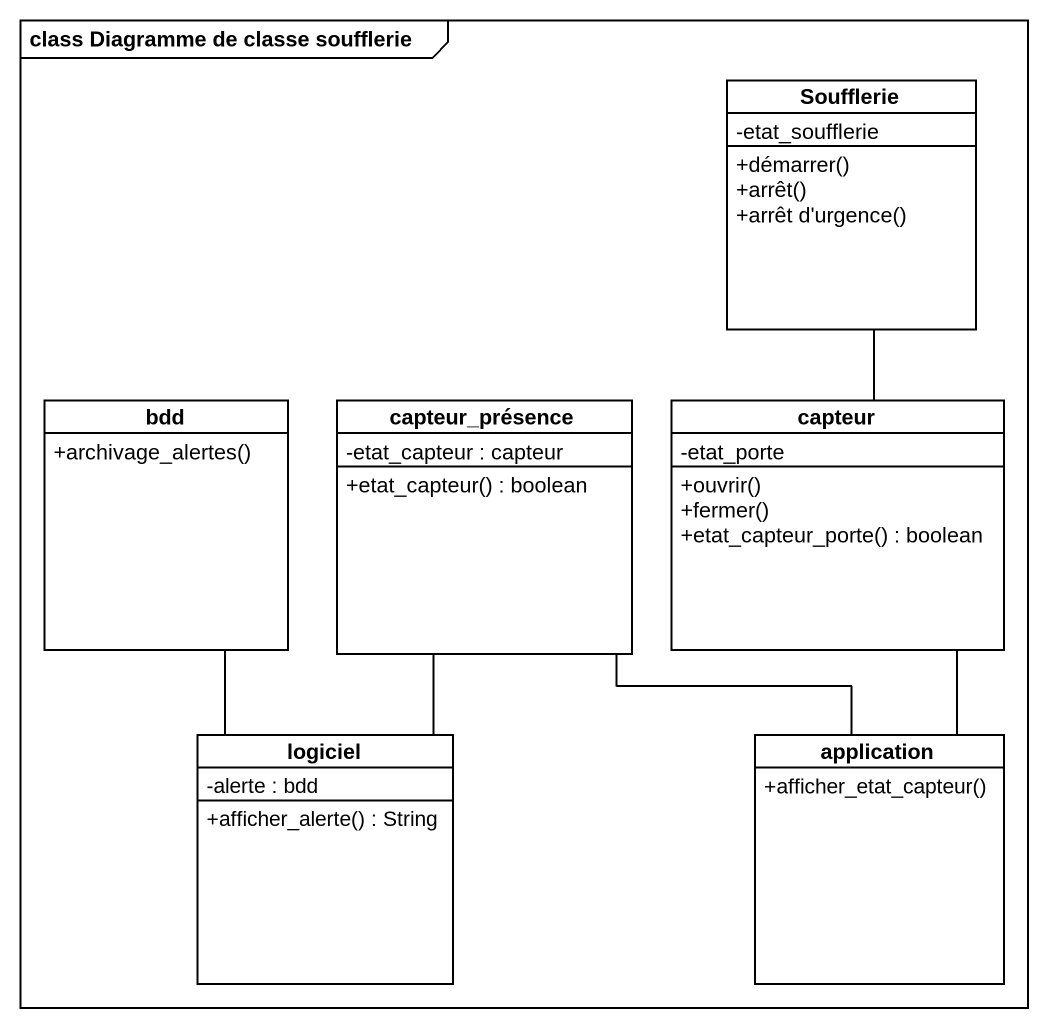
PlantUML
@startuml
mainframe class Diagramme de classe soufflerie
hide circle
hide empty members
skinparam classAttributeIconSize 0
class Soufflerie {
  -etat_soufflerie
  +démarrer()
  +arrêt()
  +arrêt d'urgence()
}
class bdd {
  +archivage_alertes()
}
class capteur_présence {
  -etat_capteur : capteur
  +etat_capteur() : boolean
}
class capteur {
  -etat_porte
  +ouvrir()
  +fermer()
  +etat_capteur_porte() : boolean
}
class logiciel {
  -alerte : bdd
  +afficher_alerte() : String
}
class application {
  +afficher_etat_capteur()
}
Soufflerie -- capteur
bdd -- logiciel
logiciel -up- capteur_présence
application -up- capteur_présence
application -up- capteur
@enduml
